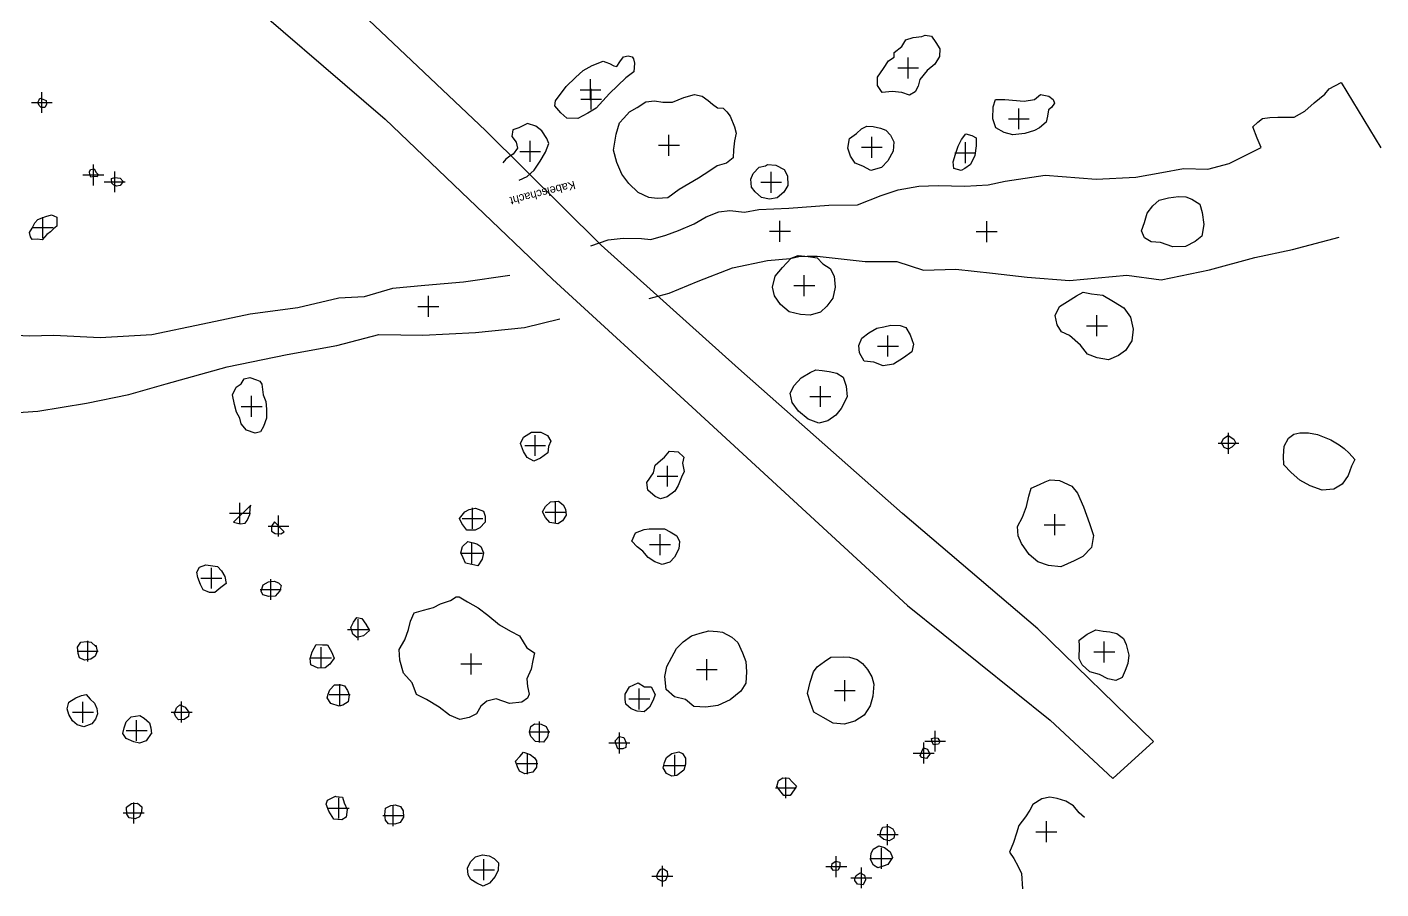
# Model space of a CAD drawing. Header units: metres. Extents: x 4462694 to 4462795, y 5794005 to 5794153.
# Drawn here: x 4462733.94 to 4462766.34, y 5794038.28 to 5794058.91 of the extents above; entities that cross this region are included whole.
import ezdxf

# ---------------------------------------------------------------- set-up
doc = ezdxf.new("R2010")
doc.units = ezdxf.units.M
doc.header["$PDMODE"] = 2
doc.header["$PDSIZE"] = 0.25
doc.layers.add('Befunde Pl.1', color=7, linetype='Continuous')
doc.layers.add('Kabelschacht', color=150, linetype='Continuous')

msp = doc.modelspace()

# ---------------------------------------------------------------- linework, layer by layer
at = {"layer": 'Befunde Pl.1'}
for points in [[(4462755.433342435, 5794058.710962177, 52.254), (4462755.581655587, 5794058.688733842, 52.28509999999999), (4462755.685771155, 5794058.538516039, 52.292), (4462755.780361391, 5794058.386398757, 52.2648), (4462755.772542198, 5794058.201195544, 52.29569999999999), (4462755.661903866, 5794058.018291171, 52.3118), (4462755.480842688, 5794057.868596481, 52.2902), (4462755.305085784, 5794057.648753628, 52.3045), (4462755.262112538, 5794057.495592928, 52.2999), (4462755.197147159, 5794057.355115921, 52.3044), (4462755.061894107, 5794057.279863931, 52.3165), (4462754.878115366, 5794057.340245667, 52.304), (4462754.642291785, 5794057.363393216, 52.3181), (4462754.407124013, 5794057.342862051, 52.3117), (4462754.294924031, 5794057.509909062, 52.3249), (4462754.29030515, 5794057.70836159, 52.3547), (4462754.438924069, 5794057.913173155, 52.3566), (4462754.557239107, 5794058.099571551, 52.3356), (4462754.687829415, 5794058.183854532, 52.3432), (4462754.694911581, 5794058.299544174, 52.3091), (4462754.877035175, 5794058.443421538, 52.2999), (4462754.969048213, 5794058.60416833, 52.2671), (4462755.144275663, 5794058.656440602, 52.2798), (4462755.352768751, 5794058.682897228, 52.27579999999999)], [(4462748.448119443, 5794058.150487016, 52.2871), (4462748.475158855, 5794058.043036793, 52.2792), (4462748.461811298, 5794057.835695668, 52.2785), (4462748.271513893, 5794057.69191216, 52.27409999999999), (4462747.874800536, 5794057.314528147, 52.28909999999999), (4462747.557256035, 5794056.964646539, 52.2916), (4462747.355391254, 5794056.842070479, 52.2911), (4462747.117302185, 5794056.716292717, 52.294), (4462746.858772162, 5794056.726461149, 52.28519999999999), (4462746.708862581, 5794056.855885479, 52.3017), (4462746.570582261, 5794057.017970036, 52.3062), (4462746.586460382, 5794057.143317893, 52.3022), (4462746.840711885, 5794057.483237256, 52.3121), (4462747.061585207, 5794057.701727682, 52.2876), (4462747.24453802, 5794057.865932427, 52.3043), (4462747.464855588, 5794057.989783055, 52.29919999999999), (4462747.723759013, 5794058.092468339, 52.2977), (4462747.792207259, 5794058.069487094, 52.3), (4462747.879313534, 5794058.037206493, 52.2934), (4462747.97826446, 5794057.98059065, 52.2969), (4462748.055452903, 5794057.962198412, 52.2987), (4462748.123354836, 5794058.073192768, 52.3018), (4462748.215066493, 5794058.193628902, 52.2968), (4462748.326193541, 5794058.216339233, 52.2941), (4462748.41899117, 5794058.193754945, 52.2947)], [(4462750.096421225, 5794057.254844293, 52.3271), (4462750.241193843, 5794057.145678827, 52.3484), (4462750.345492191, 5794057.063905576, 52.36), (4462750.46502444, 5794056.974131183, 52.35179999999999), (4462750.597931329, 5794056.967907131, 52.35269999999999), (4462750.684586914, 5794056.874748235, 52.3551), (4462750.761714707, 5794056.773189861, 52.3284), (4462750.870476619, 5794056.517581065, 52.3336), (4462750.908490296, 5794056.370512847, 52.3404), (4462750.867413312, 5794056.187089891, 52.3422), (4462750.842958631, 5794055.964965267, 52.3477), (4462750.835864667, 5794055.77324024, 52.33119999999999), (4462750.678994789, 5794055.649384106, 52.3366), (4462750.458166881, 5794055.583692136, 52.3366), (4462750.27918782, 5794055.464030508, 52.3383), (4462750.003882419, 5794055.290954494, 52.33489999999999), (4462749.54725575, 5794055.016811585, 52.35), (4462749.273722025, 5794054.821694901, 52.34169999999999), (4462749.021242836, 5794054.799456429, 52.3387), (4462748.814836465, 5794054.82335748, 52.3496), (4462748.559406084, 5794054.95068167, 52.3515), (4462748.340679859, 5794055.162313542, 52.3551), (4462748.17345345, 5794055.385662883, 52.3241), (4462748.052773148, 5794055.665897722, 52.3482), (4462747.970837067, 5794055.957297926, 52.35269999999999), (4462748.036066422, 5794056.344508698, 52.3456), (4462748.113209899, 5794056.614347267, 52.3388), (4462748.219886473, 5794056.727436208, 52.3338), (4462748.357428544, 5794056.879507338, 52.3237), (4462748.542363654, 5794056.980562101, 52.30389999999999), (4462748.744107686, 5794057.117447438, 52.28539999999999), (4462748.957494093, 5794057.138439139, 52.3035), (4462749.155363812, 5794057.107112081, 52.315), (4462749.384541757, 5794057.105697815, 52.31419999999999), (4462749.658501951, 5794057.224271256, 52.32569999999999), (4462749.91308583, 5794057.291507398, 52.3357)], [(4462758.495346967, 5794057.17071614, 52.2733), (4462758.525910655, 5794057.082729203, 52.2771), (4462758.458836865, 5794056.985149918, 52.2562), (4462758.388484872, 5794056.924910337, 52.25039999999999), (4462758.358514393, 5794056.770920109, 52.2676), (4462758.326227976, 5794056.627690756, 52.27759999999999), (4462758.173185165, 5794056.49809933, 52.2928), (4462758.04870374, 5794056.429189424, 52.3178), (4462757.816673921, 5794056.362513995, 52.3179), (4462757.529260984, 5794056.328322565, 52.3014), (4462757.320369846, 5794056.384399941, 52.3111), (4462757.128352447, 5794056.493140177, 52.322), (4462757.055630807, 5794056.712804587, 52.326), (4462757.063302336, 5794056.999897094, 52.2773), (4462757.119808471, 5794057.174955761, 52.3055), (4462757.336877855, 5794057.175319916, 52.3226), (4462757.799537338, 5794057.133142062, 52.28069999999999), (4462758.047206, 5794057.172317736, 52.2787), (4462758.195467945, 5794057.29553866, 52.2446), (4462758.39340234, 5794057.252157734, 52.27289999999999)], [(4462734.31524208, 5794057.182711909, 52.30389999999999), (4462734.396655305, 5794057.148471921, 52.3065), (4462734.40482485, 5794057.055631906, 52.33419999999999), (4462734.359566828, 5794056.983495151, 52.3328), (4462734.270008685, 5794056.980284367, 52.3429), (4462734.225058004, 5794057.033467505, 52.3316), (4462734.19243647, 5794057.098649063, 52.3391), (4462734.225051042, 5794057.1657229, 52.3122), (4462734.243590918, 5794057.206118977, 52.3108)], [(4462754.487585445, 5794056.442519282, 52.31049999999999), (4462754.600269611, 5794056.319130553, 52.3303), (4462754.681875058, 5794056.162482791, 52.3187), (4462754.664900763, 5794055.937303035, 52.3391), (4462754.538389194, 5794055.707147731, 52.3456), (4462754.385665764, 5794055.547410027, 52.33319999999999), (4462754.12968397, 5794055.477549798, 52.34449999999999), (4462753.943286195, 5794055.581215604, 52.354), (4462753.756103449, 5794055.651360165, 52.3481), (4462753.64535607, 5794055.819188168, 52.3378), (4462753.58204917, 5794056.008639787, 52.3378), (4462753.622433325, 5794056.239549164, 52.336), (4462753.790402958, 5794056.358688797, 52.3371), (4462753.911674075, 5794056.473621456, 52.35079999999999), (4462754.038904175, 5794056.532911859, 52.3387), (4462754.184903847, 5794056.527944398, 52.3336), (4462754.367195109, 5794056.484413995, 52.327)], [(4462756.403287101, 5794056.34880022, 52.3363), (4462756.548567242, 5794056.312494567, 52.3416), (4462756.65492482, 5794056.253114385, 52.3475), (4462756.654186147, 5794056.061143881, 52.3503), (4462756.623723352, 5794055.829758449, 52.3611), (4462756.518727386, 5794055.620533482, 52.3333), (4462756.380078483, 5794055.523684313, 52.3373), (4462756.293019246, 5794055.476849505, 52.3605), (4462756.121764757, 5794055.519980353, 52.3549), (4462756.106830043, 5794055.684661392, 52.3483), (4462756.157819018, 5794055.863169837, 52.3637), (4462756.220677058, 5794056.053456873, 52.3692), (4462756.299624347, 5794056.219350138, 52.3557)], [(4462751.655616466, 5794055.621056716, 52.3437), (4462751.860987764, 5794055.602051441, 52.3418), (4462752.058339208, 5794055.493838421, 52.3504), (4462752.140849609, 5794055.342165703, 52.3551), (4462752.146346268, 5794055.113398995, 52.3502), (4462752.048354607, 5794054.956294464, 52.3384), (4462751.892794629, 5794054.817914754, 52.3534), (4462751.704162236, 5794054.785146011, 52.345), (4462751.516577791, 5794054.830429182, 52.3493), (4462751.360524448, 5794054.962112758, 52.356), (4462751.27342859, 5794055.070841052, 52.3468), (4462751.262954292, 5794055.265126559, 52.3485), (4462751.316279489, 5794055.405127966, 52.3468), (4462751.458662959, 5794055.55275265, 52.3606), (4462751.612865002, 5794055.582568247, 52.3457)], [(4462735.539955806, 5794055.512392222, 52.3211), (4462735.589783384, 5794055.422481084, 52.33399999999999), (4462735.634474142, 5794055.38171497, 52.3315), (4462735.611071983, 5794055.323063804, 52.3327), (4462735.532057346, 5794055.329129037, 52.3291), (4462735.46279433, 5794055.313010586, 52.32759999999999), (4462735.438038144, 5794055.376059943, 52.34049999999999), (4462735.430750217, 5794055.444673469, 52.336), (4462735.451371446, 5794055.500865684, 52.3275)], [(4462736.168152511, 5794055.287702591, 52.3505), (4462736.23393798, 5794055.212566965, 52.3591), (4462736.160813213, 5794055.118508429, 52.34609999999999), (4462736.076431511, 5794055.097731073, 52.3552), (4462736.004183234, 5794055.132850675, 52.3672), (4462735.961279814, 5794055.168602269, 52.3633), (4462735.960533652, 5794055.282616405, 52.3578), (4462736.033139834, 5794055.307113594, 52.35479999999999)], [(4462761.812851738, 5794054.788025833, 52.38089999999999), (4462762.004154207, 5794054.668272018, 52.3673), (4462762.062118001, 5794054.466530109, 52.3652), (4462762.100604565, 5794054.178452474, 52.3751), (4462762.057419528, 5794053.900408766, 52.3708), (4462761.895181658, 5794053.77168389, 52.3833), (4462761.663616858, 5794053.653131356, 52.3709), (4462761.357882464, 5794053.643593003, 52.38269999999999), (4462761.064601303, 5794053.7464638, 52.399), (4462760.844117926, 5794053.766073244, 52.39799999999999), (4462760.685262008, 5794053.858359415, 52.4032), (4462760.61360741, 5794054.027434188, 52.4058), (4462760.680247959, 5794054.232504412, 52.38109999999999), (4462760.747616953, 5794054.451789747, 52.3807), (4462760.881746105, 5794054.630746784, 52.3801), (4462761.032798346, 5794054.760865117, 52.38279999999999), (4462761.253443761, 5794054.815884847, 52.3814), (4462761.495656867, 5794054.85460566, 52.3898), (4462761.673252963, 5794054.844238571, 52.37709999999999)], [(4462734.645268552, 5794054.353023961, 52.3875), (4462734.645261209, 5794054.268427033, 52.3843), (4462734.648652508, 5794054.139505743, 52.3869), (4462734.566927937, 5794054.07854892, 52.38199999999999), (4462734.493505912, 5794054.008039727, 52.3938), (4462734.408504998, 5794053.940474908, 52.39329999999999), (4462734.294130215, 5794053.815839644, 52.4033), (4462734.17727846, 5794053.829539173, 52.4145), (4462734.054500931, 5794053.823888628, 52.4032), (4462734.021258326, 5794053.886230421, 52.4054), (4462733.996863432, 5794053.99342272, 52.4013), (4462734.056106129, 5794054.090151117, 52.3924), (4462734.124145238, 5794054.218099271, 52.3924), (4462734.196157667, 5794054.303932074, 52.3911), (4462734.297791636, 5794054.336821376, 52.38949999999999), (4462734.383883242, 5794054.375673472, 52.3635), (4462734.520788461, 5794054.413895604, 52.3769), (4462734.579787875, 5794054.387899469, 52.3877)], [(4462752.224260125, 5794053.374403283, 52.36299999999999), (4462752.394356454, 5794053.437960571, 52.3506), (4462752.631086682, 5794053.412051144, 52.3729), (4462752.845183895, 5794053.380196419, 52.37339999999999), (4462752.980906021, 5794053.243254369, 52.3932), (4462753.159302656, 5794053.124354662, 52.3976), (4462753.257223779, 5794052.94811612, 52.3822), (4462753.277969406, 5794052.677926725, 52.4028), (4462753.221020427, 5794052.417954373, 52.403), (4462753.077915283, 5794052.225166881, 52.4173), (4462752.924477065, 5794052.083301757, 52.42499999999999), (4462752.684277893, 5794052.008158642, 52.39419999999999), (4462752.452666341, 5794052.026493829, 52.4144), (4462752.177674383, 5794052.092633099, 52.40529999999999), (4462751.970621382, 5794052.265959019, 52.4058), (4462751.824194119, 5794052.470751271, 52.4119), (4462751.782391759, 5794052.684431692, 52.3966), (4462751.845420133, 5794052.946874057, 52.3999), (4462752.014758308, 5794053.149717795, 52.3835)], [(4462758.651404889, 5794052.221035295, 52.403), (4462758.836497603, 5794052.340183846, 52.4239), (4462759.0571711, 5794052.473615879, 52.4357), (4462759.211154986, 5794052.561251562, 52.42799999999999), (4462759.418136656, 5794052.524910295, 52.4131), (4462759.685584315, 5794052.488116953, 52.45129999999999), (4462759.937927309, 5794052.341233926, 52.4326), (4462760.191853023, 5794052.18526107, 52.4079), (4462760.345822893, 5794051.958859812, 52.3943), (4462760.40911754, 5794051.671811266, 52.3847), (4462760.377033334, 5794051.395963367, 52.3482), (4462760.226778557, 5794051.165461649, 52.3791), (4462760.059166543, 5794051.048166497, 52.3925), (4462759.82064104, 5794050.944045825, 52.391), (4462759.552180121, 5794050.986462625, 52.3953), (4462759.321035232, 5794051.075377641, 52.3617), (4462759.151871869, 5794051.290498482, 52.3929), (4462758.886796906, 5794051.523803248, 52.3842), (4462758.69610738, 5794051.612659905, 52.3725), (4462758.593337182, 5794051.781169509, 52.3718), (4462758.546900806, 5794052.002547065, 52.4197)], [(4462754.971924213, 5794051.714939059, 52.451), (4462755.073370233, 5794051.543514572, 52.4669), (4462755.154844823, 5794051.317403779, 52.451), (4462755.110876151, 5794051.135620374, 52.4444), (4462754.917283043, 5794050.991001188, 52.4445), (4462754.67787764, 5794050.838273152, 52.448), (4462754.427238332, 5794050.795352445, 52.461), (4462754.203411144, 5794050.886329313, 52.45619999999999), (4462753.970196443, 5794050.912614336, 52.47589999999999), (4462753.85877621, 5794051.107507209, 52.4429), (4462753.8414148, 5794051.287047627, 52.4572), (4462753.917280374, 5794051.460618979, 52.444), (4462754.082466002, 5794051.585448896, 52.4159), (4462754.274353662, 5794051.703431802, 52.4119), (4462754.445142202, 5794051.734151902, 52.44659999999999), (4462754.614746813, 5794051.770761683, 52.44019999999999), (4462754.831843851, 5794051.762879672, 52.4526)], [(4462739.554504346, 5794050.362024556, 52.4229), (4462739.586915496, 5794050.106450757, 52.4249), (4462739.653317769, 5794049.941408736, 52.44469999999999), (4462739.664651707, 5794049.758379828, 52.4268), (4462739.665900387, 5794049.545145496, 52.41109999999999), (4462739.597520277, 5794049.345308234, 52.4302), (4462739.527001788, 5794049.219001017, 52.4499), (4462739.394443318, 5794049.186420322, 52.4542), (4462739.190824313, 5794049.254254169, 52.4715), (4462739.057586169, 5794049.409879896, 52.4637), (4462739.027626795, 5794049.541865068, 52.45899999999999), (4462738.948790452, 5794049.690033322, 52.4605), (4462738.899629386, 5794049.870485753, 52.4341), (4462738.855753802, 5794050.102106958, 52.44469999999999), (4462738.944700787, 5794050.287557986, 52.4293), (4462739.061280913, 5794050.369320108, 52.4398), (4462739.1305548, 5794050.483447793, 52.4369), (4462739.269963977, 5794050.519932055, 52.4283), (4462739.430945637, 5794050.459134316, 52.4264), (4462739.508875899, 5794050.429272568, 52.4248)], [(4462752.97080205, 5794050.687365696, 52.4286), (4462753.135303217, 5794050.661917399, 52.41299999999999), (4462753.315726804, 5794050.618429239, 52.45429999999999), (4462753.473404633, 5794050.523058898, 52.4628), (4462753.542505208, 5794050.312792779, 52.4536), (4462753.567044405, 5794050.054088109, 52.4641), (4462753.420406713, 5794049.77921425, 52.4637), (4462753.298020658, 5794049.620669703, 52.407), (4462753.101453832, 5794049.480454716, 52.4279), (4462752.887547289, 5794049.426524748, 52.4866), (4462752.633316977, 5794049.521450022, 52.4701), (4462752.401595832, 5794049.709876033, 52.4583), (4462752.246033419, 5794049.919367121, 52.448), (4462752.203756839, 5794050.144275415, 52.4457), (4462752.298410698, 5794050.327562748, 52.4411), (4462752.462144012, 5794050.509383987, 52.426), (4462752.67681185, 5794050.64005521, 52.4463), (4462752.819108709, 5794050.705023001, 52.4295)], [(4462746.236299837, 5794049.212566526, 52.4572), (4462746.396541226, 5794049.126615219, 52.453), (4462746.469678369, 5794048.992786042, 52.4899), (4462746.416922009, 5794048.8639675, 52.4854), (4462746.402213537, 5794048.715291507, 52.46), (4462746.223570593, 5794048.589422059, 52.4898), (4462746.063570748, 5794048.516560957, 52.48319999999999), (4462745.905489216, 5794048.602131448, 52.4969), (4462745.815946687, 5794048.746140669, 52.4953), (4462745.742815362, 5794048.936092925, 52.4872), (4462745.822148233, 5794049.088259888, 52.47569999999999), (4462746.007414073, 5794049.213642221, 52.4713)], [(4462762.571719816, 5794049.054667986, 52.3515), (4462762.68672199, 5794049.12963378, 52.3479), (4462762.823531396, 5794049.044549784, 52.356), (4462762.868687483, 5794048.944581949, 52.36959999999999), (4462762.774571707, 5794048.853969804, 52.3719), (4462762.686834254, 5794048.799638328, 52.3693), (4462762.592869742, 5794048.844726135, 52.3716), (4462762.525310597, 5794048.956963973, 52.35929999999999)], [(4462765.342317597, 5794048.909802898, 52.3598), (4462765.463660069, 5794048.822653976, 52.3578), (4462765.580183125, 5794048.704468413, 52.3622), (4462765.719093576, 5794048.556986697, 52.36769999999999), (4462765.637273648, 5794048.394285286, 52.3472), (4462765.55522009, 5794048.171070112, 52.3478), (4462765.413901208, 5794047.966355789, 52.3399), (4462765.215018136, 5794047.844226296, 52.34329999999999), (4462764.937579243, 5794047.822777253, 52.36769999999999), (4462764.647373957, 5794047.926943809, 52.3697), (4462764.404371348, 5794048.058554076, 52.3675), (4462764.191432198, 5794048.244108376, 52.3517), (4462764.018661762, 5794048.428293655, 52.3585), (4462764.009378759, 5794048.636189483, 52.3394), (4462764.027481675, 5794048.871971892, 52.3493), (4462764.130035904, 5794049.064380858, 52.3672), (4462764.260321279, 5794049.160037802, 52.3681), (4462764.401336063, 5794049.195072229, 52.3628), (4462764.608428326, 5794049.190843227, 52.3711), (4462764.825925395, 5794049.150462602, 52.35479999999999), (4462765.143840751, 5794049.028150192, 52.3534)], [(4462749.524432151, 5794048.73953822, 52.447), (4462749.658243734, 5794048.61541997, 52.46629999999999), (4462749.622331342, 5794048.46858891, 52.463), (4462749.667355048, 5794048.270684196, 52.4786), (4462749.599431158, 5794048.130075999, 52.47099999999999), (4462749.516899994, 5794047.933562547, 52.4748), (4462749.440904445, 5794047.798748168, 52.4806), (4462749.256514383, 5794047.658113197, 52.50569999999999), (4462749.100002865, 5794047.615435395, 52.50029999999999), (4462748.969973361, 5794047.667678363, 52.4952), (4462748.794427385, 5794047.818869304, 52.4726), (4462748.773980113, 5794048.007324735, 52.4915), (4462748.928013868, 5794048.239197333, 52.4825), (4462748.968993921, 5794048.422595712, 52.4649), (4462749.094496116, 5794048.534268309, 52.4469), (4462749.196293363, 5794048.612488323, 52.4331), (4462749.314013767, 5794048.752002323, 52.4596), (4462749.423657959, 5794048.746791673, 52.45519999999999)], [(4462758.426734557, 5794048.072244486, 52.3971), (4462758.650681538, 5794048.054029118, 52.42799999999999), (4462758.941023402, 5794047.91636866, 52.4213), (4462759.080912093, 5794047.75200965, 52.4242), (4462759.225922133, 5794047.420171771, 52.4182), (4462759.364975697, 5794047.020282291, 52.3866), (4462759.458928316, 5794046.740079087, 52.39609999999999), (4462759.410602337, 5794046.4473204, 52.4), (4462759.207346127, 5794046.233400242, 52.393), (4462758.995444461, 5794046.131284897, 52.3804), (4462758.68134797, 5794045.989948156, 52.4162), (4462758.385466561, 5794046.014786083, 52.4012), (4462758.132349208, 5794046.103287861, 52.43079999999999), (4462757.921941669, 5794046.278858125, 52.4234), (4462757.739714844, 5794046.541836211, 52.4464), (4462757.657587856, 5794046.731054943, 52.4239), (4462757.645481058, 5794046.949273377, 52.4321), (4462757.762938438, 5794047.174450561, 52.4225), (4462757.860877984, 5794047.433881274, 52.4112), (4462757.916260384, 5794047.676434217, 52.41299999999999), (4462757.967064554, 5794047.866656578, 52.4022), (4462758.166578235, 5794047.959853525, 52.4013), (4462758.305483845, 5794048.023548747, 52.4058)], [(4462746.655979558, 5794047.558270948, 52.5197), (4462746.765217619, 5794047.471663522, 52.52369999999999), (4462746.82468744, 5794047.363254896, 52.5118), (4462746.836490662, 5794047.221095041, 52.51219999999999), (4462746.755428669, 5794047.085511807, 52.5054), (4462746.641145884, 5794047.01299805, 52.5107), (4462746.448184075, 5794047.048974023, 52.51409999999999), (4462746.348543845, 5794047.166488593, 52.5211), (4462746.272013759, 5794047.30678213, 52.5131), (4462746.345873267, 5794047.427643468, 52.50479999999999), (4462746.466192727, 5794047.544294947, 52.5154)], [(4462739.289084002, 5794047.465533845, 52.4298), (4462738.88079607, 5794047.053646511, 52.4237), (4462739.037760019, 5794047.01927183, 52.4274), (4462739.156157615, 5794047.029176335, 52.4204), (4462739.20647548, 5794047.096818871, 52.42409999999999), (4462739.264835629, 5794047.239747604, 52.4239), (4462739.279188938, 5794047.393079117, 52.4322)], [(4462744.667584706, 5794047.393080529, 52.4966), (4462744.864100614, 5794047.317049366, 52.5084), (4462744.898361417, 5794047.196987183, 52.5157), (4462744.897803688, 5794047.052312, 52.5173), (4462744.772841774, 5794046.91694535, 52.50589999999999), (4462744.662612935, 5794046.865060831, 52.5046), (4462744.460823535, 5794046.864650905, 52.5045), (4462744.342162269, 5794047.020155741, 52.5028), (4462744.283770219, 5794047.147097809, 52.48789999999999), (4462744.411673432, 5794047.302192581, 52.5017), (4462744.515874488, 5794047.357913221, 52.5051)], [(4462740.0901116, 5794046.821665051, 52.4587), (4462739.855384454, 5794047.067513738, 52.4629), (4462739.786196438, 5794046.956709098, 52.451), (4462739.785547451, 5794046.839246257, 52.4617), (4462739.873125799, 5794046.781913171, 52.4492), (4462740.008346621, 5794046.779989781, 52.4492)], [(4462748.980038029, 5794046.894019122, 52.4964), (4462749.193148085, 5794046.896164771, 52.49909999999999), (4462749.327992263, 5794046.825747674, 52.4998), (4462749.486434801, 5794046.726547815, 52.4938), (4462749.551070313, 5794046.596546467, 52.5262), (4462749.53941192, 5794046.413464703, 52.5257), (4462749.429747679, 5794046.214919961, 52.5219), (4462749.320843044, 5794046.1008534, 52.509), (4462749.1359199, 5794046.039623253, 52.5079), (4462748.960062269, 5794046.102941996, 52.519), (4462748.801836482, 5794046.209831005, 52.5203), (4462748.674639636, 5794046.364822142, 52.49859999999999), (4462748.537968787, 5794046.466447626, 52.5166), (4462748.41159887, 5794046.599055373, 52.5332), (4462748.499127963, 5794046.80230386, 52.5326), (4462748.707404585, 5794046.87884365, 52.52839999999999), (4462748.822900813, 5794046.893273867, 52.5175)], [(4462744.798767586, 5794046.476197063, 52.4854), (4462744.857276857, 5794046.321533411, 52.4969), (4462744.830065493, 5794046.169274448, 52.5096), (4462744.723943647, 5794046.013719142, 52.5139), (4462744.584736605, 5794046.039907114, 52.52559999999999), (4462744.427664662, 5794046.077555682, 52.50869999999999), (4462744.377323529, 5794046.204888555, 52.51549999999999), (4462744.321057697, 5794046.319783664, 52.5196), (4462744.356654404, 5794046.473962536, 52.5131), (4462744.489117753, 5794046.592764813, 52.5024), (4462744.610650537, 5794046.557349671, 52.5147), (4462744.699314022, 5794046.538050022, 52.5214)], [(4462738.495880147, 5794045.993414917, 52.3953), (4462738.586812127, 5794045.890714406, 52.41859999999999), (4462738.671483148, 5794045.752897797, 52.3951), (4462738.702200174, 5794045.590258489, 52.41319999999999), (4462738.571052086, 5794045.491494179, 52.4051), (4462738.4332083, 5794045.371533932, 52.4078), (4462738.300596665, 5794045.369270182, 52.4151), (4462738.153709675, 5794045.436324136, 52.4373), (4462738.085336048, 5794045.567234588, 52.4272), (4462738.020088976, 5794045.727720787, 52.4229), (4462737.997033612, 5794045.862178737, 52.4135), (4462738.065851564, 5794045.97484967, 52.3956), (4462738.211301111, 5794046.032673191, 52.38879999999999)], [(4462740.015591363, 5794045.538176186, 52.3984), (4462739.989946267, 5794045.41066125, 52.4213), (4462739.876486121, 5794045.288114872, 52.4451), (4462739.724982355, 5794045.278172102, 52.45129999999999), (4462739.576632941, 5794045.318445069, 52.4414), (4462739.537435358, 5794045.406306034, 52.4454), (4462739.58570179, 5794045.557713968, 52.4368), (4462739.716882609, 5794045.62502134, 52.4385), (4462739.853231741, 5794045.641025219, 52.45429999999999), (4462739.950744346, 5794045.601066841, 52.4286)], [(4462744.280949903, 5794045.268784893, 52.4694), (4462744.47835911, 5794045.150579544, 52.46909999999999), (4462744.73065571, 5794045.003065764, 52.4657), (4462744.96277641, 5794044.825676527, 52.4783), (4462745.244854016, 5794044.599365338, 52.4898), (4462745.510496411, 5794044.442752672, 52.4892), (4462745.720626643, 5794044.335407132, 52.4931), (4462745.894945424, 5794044.051132031, 52.5079), (4462746.079917177, 5794043.931526763, 52.49629999999999), (4462746.043700638, 5794043.745209661, 52.48689999999999), (4462746.001749738, 5794043.533091647, 52.47889999999999), (4462745.90112326, 5794043.308261952, 52.5024), (4462745.917708137, 5794043.121612596, 52.49159999999999), (4462745.95443037, 5794042.940172556, 52.4818), (4462745.912596019, 5794042.845176046, 52.4878), (4462745.782347667, 5794042.745711394, 52.487), (4462745.485378976, 5794042.718691267, 52.48619999999999), (4462745.167875166, 5794042.826768137, 52.47119999999999), (4462744.937339883, 5794042.77006599, 52.4553), (4462744.793362012, 5794042.649478831, 52.4946), (4462744.69101762, 5794042.466820557, 52.5118), (4462744.518732564, 5794042.376091787, 52.483), (4462744.297331812, 5794042.329340035, 52.5064), (4462744.049769091, 5794042.432145869, 52.492), (4462743.798453471, 5794042.627054665, 52.50009999999999), (4462743.495163054, 5794042.80723694, 52.4718), (4462743.261055336, 5794042.93346846, 52.4851), (4462743.155264834, 5794043.207059214, 52.4981), (4462742.94893289, 5794043.440197174, 52.48429999999999), (4462742.860525988, 5794043.751827516, 52.4793), (4462742.84304135, 5794044.004274139, 52.4808), (4462742.975028906, 5794044.236024297, 52.4919), (4462743.062674883, 5794044.483972744, 52.477), (4462743.116640488, 5794044.686138525, 52.4853), (4462743.201824157, 5794044.887244822, 52.4385), (4462743.427461971, 5794044.950648822, 52.4406), (4462743.660562503, 5794045.009033078, 52.4608), (4462743.835352902, 5794045.097611671, 52.4551), (4462744.072711997, 5794045.180700475, 52.4819), (4462744.21049988, 5794045.266705353, 52.4795)], [(4462741.946994328, 5794044.74743422, 52.45149999999999), (4462742.043881595, 5794044.611889918, 52.4579), (4462742.128546323, 5794044.461485618, 52.4774), (4462741.991375842, 5794044.336022039, 52.4502), (4462741.826973014, 5794044.29598568, 52.4567), (4462741.733781337, 5794044.37098089, 52.45149999999999), (4462741.687997239, 5794044.535267428, 52.4517), (4462741.750055268, 5794044.660357839, 52.446), (4462741.829538545, 5794044.774907822, 52.4426)], [(4462750.581205304, 5794044.424614092, 52.4997), (4462750.80461482, 5794044.299074303, 52.5204), (4462750.946488384, 5794044.172048394, 52.5205), (4462751.063064484, 5794043.9295628, 52.5005), (4462751.139615336, 5794043.717987714, 52.507), (4462751.154741792, 5794043.47443429, 52.5252), (4462751.143618174, 5794043.204210778, 52.4928), (4462751.022600403, 5794043.006501097, 52.52169999999999), (4462750.767218227, 5794042.801234478, 52.4969), (4462750.466776758, 5794042.667074116, 52.5083), (4462750.186371987, 5794042.625993884, 52.50009999999999), (4462749.892212476, 5794042.643634237, 52.4692), (4462749.696222519, 5794042.808726747, 52.5006), (4462749.433977859, 5794042.877891971, 52.4948), (4462749.231150406, 5794043.049607064, 52.50399999999999), (4462749.199939752, 5794043.359440417, 52.4783), (4462749.25029273, 5794043.597416796, 52.4807), (4462749.36964098, 5794043.822867112, 52.481), (4462749.477513737, 5794044.0276633, 52.4887), (4462749.642292111, 5794044.194377988, 52.50469999999999), (4462749.842363403, 5794044.338267035, 52.51), (4462750.044193951, 5794044.398729258, 52.4858), (4462750.252273488, 5794044.454482966, 52.499), (4462750.461976632, 5794044.438329901, 52.5054)], [(4462759.515999142, 5794044.475848136, 52.3667), (4462759.691043053, 5794044.445438933, 52.3679), (4462759.849825972, 5794044.432777412, 52.36629999999999), (4462760.020501632, 5794044.388674473, 52.35289999999999), (4462760.177821391, 5794044.269898113, 52.36489999999999), (4462760.246605183, 5794044.125164426, 52.3741), (4462760.307174804, 5794043.869612298, 52.3679), (4462760.284001127, 5794043.670508728, 52.3784), (4462760.220066222, 5794043.50481133, 52.3796), (4462760.148525582, 5794043.336153729, 52.3862), (4462759.995431134, 5794043.265353094, 52.39489999999999), (4462759.807635158, 5794043.308622502, 52.38559999999999), (4462759.60452277, 5794043.406193081, 52.37), (4462759.371664138, 5794043.470945664, 52.373), (4462759.190126783, 5794043.636814254, 52.4129), (4462759.116351355, 5794043.787400596, 52.3967), (4462759.124035781, 5794044.092343868, 52.4077), (4462759.12130334, 5794044.23453414, 52.3848), (4462759.308167254, 5794044.375177407, 52.3932)], [(4462735.358344426, 5794044.201167712, 52.4587), (4462735.468076492, 5794044.184218567, 52.4208), (4462735.580829627, 5794044.076425195, 52.4255), (4462735.578484035, 5794044.110493778, 52.4199), (4462735.610314161, 5794043.970317127, 52.4335), (4462735.563604323, 5794043.846539379, 52.4363), (4462735.461218257, 5794043.777558051, 52.4248), (4462735.313124336, 5794043.748878607, 52.4418), (4462735.190664925, 5794043.80747718, 52.46059999999999), (4462735.155371362, 5794043.910048981, 52.46819999999999), (4462735.144243591, 5794044.060530119, 52.4561), (4462735.224377742, 5794044.183498319, 52.4748)], [(4462741.129589629, 5794044.120184493, 52.4556), (4462741.220637614, 5794043.953963934, 52.4584), (4462741.285136262, 5794043.799684175, 52.441), (4462741.185847145, 5794043.653392441, 52.4497), (4462741.067833776, 5794043.565077014, 52.45619999999999), (4462740.900005271, 5794043.562961952, 52.451), (4462740.728270102, 5794043.640943755, 52.477), (4462740.71350806, 5794043.790297035, 52.4589), (4462740.759533674, 5794043.951762735, 52.4521), (4462740.857088901, 5794044.130524357, 52.46269999999999), (4462741.008159477, 5794044.117764212, 52.45969999999999)], [(4462753.80463064, 5794043.770217909, 52.4631), (4462753.931210534, 5794043.676247009, 52.4658), (4462754.053976906, 5794043.526116007, 52.4523), (4462754.159371193, 5794043.356208488, 52.4902), (4462754.202198779, 5794043.176729221, 52.4754), (4462754.180594641, 5794042.892912746, 52.4866), (4462754.117797297, 5794042.65559799, 52.4906), (4462753.972900836, 5794042.432851171, 52.4811), (4462753.748899072, 5794042.293829626, 52.47099999999999), (4462753.490888612, 5794042.2213917, 52.4736), (4462753.234539638, 5794042.246556235, 52.4845), (4462752.989265033, 5794042.383058129, 52.475), (4462752.771683903, 5794042.50636187, 52.4932), (4462752.685302785, 5794042.727411439, 52.4969), (4462752.614793997, 5794042.95258886, 52.49559999999999), (4462752.680137377, 5794043.226244195, 52.4959), (4462752.758845147, 5794043.470791402, 52.4927), (4462752.848977157, 5794043.592168133, 52.4769), (4462753.019603133, 5794043.721988303, 52.4858), (4462753.173377634, 5794043.821434835, 52.4818), (4462753.470924389, 5794043.835190128, 52.4702), (4462753.625641372, 5794043.827171681, 52.47749999999999)], [(4462741.534309101, 5794043.137205385, 52.4446), (4462741.602306514, 5794043.02445969, 52.46439999999999), (4462741.641829771, 5794042.919040136, 52.4649), (4462741.620645114, 5794042.756032743, 52.4537), (4462741.492953099, 5794042.675373282, 52.4444), (4462741.405708435, 5794042.654901621, 52.4488), (4462741.210712573, 5794042.718835288, 52.4557), (4462741.121846424, 5794042.849191945, 52.4463), (4462741.145957362, 5794042.93515515, 52.4634), (4462741.179977665, 5794043.045914613, 52.452), (4462741.294636952, 5794043.158035925, 52.4504), (4462741.449303083, 5794043.157948267, 52.4492)], [(4462748.565140111, 5794043.20982482, 52.51219999999999), (4462748.714726163, 5794043.111783692, 52.5064), (4462748.871628652, 5794043.110199806, 52.5156), (4462748.969025636, 5794042.931146076, 52.5332), (4462748.918682144, 5794042.791591238, 52.51249999999999), (4462748.832699654, 5794042.626183705, 52.5071), (4462748.710138306, 5794042.51267769, 52.5136), (4462748.537327227, 5794042.528178356, 52.5103), (4462748.391863042, 5794042.590434848, 52.5086), (4462748.269123109, 5794042.696521223, 52.4945), (4462748.250867519, 5794042.810015819, 52.49559999999999), (4462748.251769971, 5794042.938684718, 52.492), (4462748.352586951, 5794043.113940493, 52.49839999999999)], [(4462735.350878189, 5794042.934371979, 52.4031), (4462735.444690034, 5794042.819093456, 52.4167), (4462735.552210966, 5794042.723797449, 52.42239999999999), (4462735.603122943, 5794042.592585899, 52.432), (4462735.623383239, 5794042.467116699, 52.4124), (4462735.571018759, 5794042.337159547, 52.422), (4462735.486901465, 5794042.2303067, 52.4227), (4462735.29436875, 5794042.160028657, 52.40899999999999), (4462735.132273677, 5794042.205688355, 52.4338), (4462735.025492874, 5794042.297251775, 52.4263), (4462734.933741022, 5794042.449160291, 52.4085), (4462734.894116827, 5794042.584678347, 52.4196), (4462734.939484345, 5794042.74711199, 52.4149), (4462735.106143936, 5794042.85188904, 52.3982), (4462735.236563435, 5794042.907552085, 52.4219)], [(4462737.592185904, 5794042.681500674, 52.3945), (4462737.722055801, 5794042.626225457, 52.40719999999999), (4462737.807536991, 5794042.507183927, 52.4141), (4462737.80346879, 5794042.404019303, 52.3971), (4462737.694040918, 5794042.330260634, 52.41389999999999), (4462737.560777031, 5794042.319990976, 52.416), (4462737.496496088, 5794042.39488911, 52.42119999999999), (4462737.465281528, 5794042.474457831, 52.4167), (4462737.513963651, 5794042.610393296, 52.3924)], [(4462736.63549246, 5794042.430249747, 52.4263), (4462736.741003917, 5794042.362814501, 52.4298), (4462736.863144591, 5794042.254616045, 52.4275), (4462736.900989437, 5794042.128963278, 52.43739999999999), (4462736.917356466, 5794041.992809394, 52.421), (4462736.908238983, 5794041.99947284, 52.41389999999999), (4462736.786648364, 5794041.820703373, 52.4149), (4462736.628430779, 5794041.766038522, 52.4305), (4462736.492657234, 5794041.795366736, 52.4341), (4462736.310606062, 5794041.875787821, 52.43059999999999), (4462736.230248459, 5794042.00025511, 52.4407), (4462736.258380922, 5794042.130979875, 52.43719999999999), (4462736.311587064, 5794042.277553633, 52.43179999999999), (4462736.427750565, 5794042.396762067, 52.4255)], [(4462746.243223991, 5794042.222746488, 52.4634), (4462746.35849105, 5794042.168101404, 52.48429999999999), (4462746.418392847, 5794042.046597228, 52.4886), (4462746.390814635, 5794041.916941482, 52.4802), (4462746.295198651, 5794041.789119131, 52.4939), (4462746.108629779, 5794041.806392688, 52.4808), (4462745.992883565, 5794041.924362574, 52.4952), (4462745.958497723, 5794042.031084804, 52.4819), (4462745.994417649, 5794042.161205088, 52.4872), (4462746.084171014, 5794042.229149651, 52.4849)], [(4462748.108519196, 5794041.928692608, 52.4568), (4462748.219551484, 5794041.900106045, 52.4544), (4462748.275061525, 5794041.771917375, 52.4345), (4462748.268997532, 5794041.663604273, 52.4414), (4462748.196178746, 5794041.63018101, 52.4472), (4462748.077907882, 5794041.625879533, 52.46), (4462748.033046432, 5794041.732008795, 52.4548), (4462748.011349981, 5794041.822863151, 52.4564)], [(4462755.651029389, 5794041.893158745, 52.4476), (4462755.732861979, 5794041.885744754, 52.466), (4462755.787642166, 5794041.808850209, 52.4696), (4462755.748541423, 5794041.737655744, 52.4678), (4462755.63166218, 5794041.723390664, 52.45779999999999), (4462755.603295682, 5794041.799864461, 52.4591), (4462755.587332688, 5794041.873396651, 52.4507)], [(4462745.822179181, 5794041.550331647, 52.4392), (4462745.978723457, 5794041.496455585, 52.4451), (4462746.083031483, 5794041.411796175, 52.4418), (4462746.130361085, 5794041.343535215, 52.447), (4462746.130812777, 5794041.187148878, 52.4638), (4462746.040471692, 5794041.070258382, 52.4684), (4462745.852870225, 5794041.033830787, 52.4493), (4462745.724646485, 5794041.097260767, 52.45449999999999), (4462745.676137246, 5794041.199060638, 52.4542), (4462745.629098416, 5794041.332492262, 52.4548), (4462745.728201822, 5794041.447374834, 52.4568)], [(4462749.535677165, 5794041.560578075, 52.4969), (4462749.624042796, 5794041.514380076, 52.4936), (4462749.697591316, 5794041.40252613, 52.503), (4462749.698544716, 5794041.262876531, 52.4774), (4462749.657984791, 5794041.120541071, 52.4816), (4462749.491156843, 5794040.993644083, 52.4601), (4462749.367228881, 5794040.976663204, 52.45319999999999), (4462749.237781733, 5794041.043290572, 52.4615), (4462749.157961788, 5794041.173774578, 52.4698), (4462749.197401389, 5794041.303033536, 52.4695), (4462749.244994679, 5794041.423734027, 52.47589999999999), (4462749.369267484, 5794041.518691705, 52.49909999999999)], [(4462755.395235072, 5794041.65167997, 52.4722), (4462755.486204814, 5794041.624505604, 52.4697), (4462755.544581655, 5794041.502098927, 52.4649), (4462755.464652884, 5794041.397442961, 52.4634), (4462755.351334009, 5794041.420807308, 52.4656), (4462755.316525897, 5794041.472641999, 52.4626), (4462755.350276454, 5794041.569818488, 52.4773)], [(4462752.167290383, 5794040.927165455, 52.48899999999999), (4462752.260328604, 5794040.832839534, 52.4799), (4462752.354990095, 5794040.739028384, 52.4904), (4462752.301223074, 5794040.651219456, 52.4892), (4462752.199761347, 5794040.51634393, 52.494), (4462752.047707168, 5794040.511419831, 52.46819999999999), (4462751.987813835, 5794040.594239383, 52.50479999999999), (4462751.88266274, 5794040.727791424, 52.4947), (4462751.921922755, 5794040.87443968, 52.48499999999999), (4462752.029028707, 5794040.939046915, 52.4943)], [(4462741.489444698, 5794040.474289835, 52.43459999999999), (4462741.525466111, 5794040.335485448, 52.44659999999999), (4462741.59696463, 5794040.176790736, 52.45309999999999), (4462741.573151285, 5794039.994856643, 52.4478), (4462741.472088015, 5794039.929202506, 52.436), (4462741.276848536, 5794039.942833184, 52.43269999999999), (4462741.161701247, 5794040.135336695, 52.419), (4462741.091686203, 5794040.307303156, 52.4189), (4462741.125999308, 5794040.403074817, 52.4304), (4462741.318368411, 5794040.500443693, 52.44279999999999), (4462741.323562207, 5794040.492166345, 52.43809999999999)], [(4462736.579970354, 5794040.32729211, 52.3986), (4462736.679007321, 5794040.237788538, 52.405), (4462736.676397873, 5794040.119106439, 52.4284), (4462736.62822406, 5794040.005170781, 52.4289), (4462736.525700654, 5794039.955446431, 52.4338), (4462736.377044781, 5794039.978619511, 52.4331), (4462736.32614711, 5794040.06217259, 52.4143), (4462736.312656701, 5794040.230108468, 52.4161), (4462736.433521973, 5794040.321416663, 52.4106)], [(4462742.877716905, 5794040.245697695, 52.4451), (4462742.937314842, 5794040.14247979, 52.4582), (4462742.949892449, 5794039.993604259, 52.4583), (4462742.870042494, 5794039.865446722, 52.45409999999999), (4462742.73841556, 5794039.822682596, 52.4401), (4462742.590392132, 5794039.838072359, 52.4467), (4462742.513008418, 5794039.921924674, 52.4519), (4462742.501457134, 5794040.046816738, 52.4622), (4462742.516876388, 5794040.207743234, 52.4568), (4462742.644940473, 5794040.271474861, 52.4648), (4462742.750460654, 5794040.288224231, 52.4459)], [(4462754.551368613, 5794039.773553999, 52.46459999999999), (4462754.662257431, 5794039.715425951, 52.4709), (4462754.703740839, 5794039.618550274, 52.4567), (4462754.681193431, 5794039.493058782, 52.4639), (4462754.569501549, 5794039.42904251, 52.4736), (4462754.443101715, 5794039.46208872, 52.4835), (4462754.353118486, 5794039.535008872, 52.4823), (4462754.370709588, 5794039.670282237, 52.4642), (4462754.422583282, 5794039.751318032, 52.4662)], [(4462744.833267693, 5794039.088757349, 52.4499), (4462745.000242401, 5794039.070641963, 52.4406), (4462745.116181691, 5794039.003581239, 52.4689), (4462745.216340222, 5794038.897855704, 52.4837), (4462745.21053141, 5794038.727914808, 52.4795), (4462745.144086703, 5794038.572929129, 52.4808), (4462745.005548275, 5794038.414209144, 52.4806), (4462744.855920195, 5794038.343977969, 52.4546), (4462744.700546785, 5794038.41032436, 52.447), (4462744.558731915, 5794038.505384093, 52.4529), (4462744.490830361, 5794038.611242058, 52.4557), (4462744.474427833, 5794038.779677497, 52.46249999999999), (4462744.555579225, 5794038.931996083, 52.4482), (4462744.66760751, 5794039.047576847, 52.4396)], [(4462754.321654877, 5794039.305536125, 52.4669), (4462754.455898245, 5794039.269630028, 52.4716), (4462754.598226814, 5794039.166034718, 52.47659999999999), (4462754.648707742, 5794039.025944868, 52.4639), (4462754.541677101, 5794038.859326827, 52.4741), (4462754.428092033, 5794038.817423577, 52.4705), (4462754.302155074, 5794038.784768071, 52.4739), (4462754.193862997, 5794038.842419752, 52.47959999999999), (4462754.125752511, 5794038.981650108, 52.4949), (4462754.136577085, 5794039.124079874, 52.4844), (4462754.189162323, 5794039.231603092, 52.4762)], [(4462749.172677676, 5794038.760047308, 52.45709999999999), (4462749.255454416, 5794038.702528345, 52.4651), (4462749.262577372, 5794038.59632103, 52.46269999999999), (4462749.217923234, 5794038.481524044, 52.4629), (4462749.148603383, 5794038.453424073, 52.4688), (4462749.032769631, 5794038.510710912, 52.4633), (4462749.004828196, 5794038.576150703, 52.46179999999999), (4462749.044071334, 5794038.669974346, 52.4556), (4462749.106722494, 5794038.748378377, 52.4548)], [(4462753.291987834, 5794038.936846603, 52.4917), (4462753.391070858, 5794038.920395328, 52.4915), (4462753.392990959, 5794038.810702286, 52.4955), (4462753.348720545, 5794038.726126695, 52.499), (4462753.237728215, 5794038.713870162, 52.5006), (4462753.188166713, 5794038.775065811, 52.496), (4462753.206005915, 5794038.886983696, 52.4995)], [(4462753.881081484, 5794038.663348666, 52.46739999999999), (4462753.978623435, 5794038.607407198, 52.4872), (4462754.008493242, 5794038.494897446, 52.49819999999999), (4462753.951536992, 5794038.374505105, 52.50399999999999), (4462753.812237477, 5794038.392106959, 52.48619999999999), (4462753.745811268, 5794038.47749975, 52.4824), (4462753.750067519, 5794038.524590454, 52.4847), (4462753.779924047, 5794038.596845334, 52.496)]]:
    msp.add_polyline3d(points, close=True, dxfattribs=at)
for points in [[(4462747.427941493, 5794053.672161307, 52.3922), (4462747.845142389, 5794053.812922178, 52.3694), (4462748.204400496, 5794053.852641853, 52.3755), (4462748.639773732, 5794053.846874311, 52.3618), (4462748.864278038, 5794053.821578731, 52.3482), (4462749.226595714, 5794053.925314178, 52.36229999999999), (4462749.52797349, 5794054.033404953, 52.3531), (4462749.900165034, 5794054.194218212, 52.3511), (4462750.191220181, 5794054.364582121, 52.3564), (4462750.496597526, 5794054.487820617, 52.3577), (4462750.761238271, 5794054.514174496, 52.3455), (4462751.108313343, 5794054.476629536, 52.34469999999999), (4462751.450159406, 5794054.53741579, 52.3488), (4462752.171021522, 5794054.575461943, 52.3448), (4462753.124672801, 5794054.641792468, 52.3563), (4462753.816177474, 5794054.654031246, 52.33859999999999), (4462754.376220562, 5794054.877952009, 52.3581), (4462754.783569997, 5794055.012810448, 52.37059999999999), (4462755.281036759, 5794055.099851763, 52.3808), (4462755.746367009, 5794055.114679058, 52.3812), (4462756.384461183, 5794055.099138012, 52.3598), (4462756.942131577, 5794055.126547349, 52.36869999999999), (4462757.344299064, 5794055.215524664, 52.3466), (4462758.308160473, 5794055.361611338, 52.3392), (4462759.523276687, 5794055.265833849, 52.3802), (4462760.473601703, 5794055.311513321, 52.3806), (4462761.098682311, 5794055.422969507, 52.4018), (4462761.617932586, 5794055.523374902, 52.37619999999999), (4462762.197455794, 5794055.507322135, 52.3333), (4462762.71157125, 5794055.641811011, 52.3083), (4462763.472109765, 5794056.020560661, 52.2703), (4462763.382596391, 5794056.249894492, 52.2791), (4462763.274360765, 5794056.522143091, 52.25), (4462763.399315623, 5794056.630685125, 52.2433), (4462763.503907007, 5794056.721890237, 52.2446), (4462763.6806731, 5794056.742055772, 52.2522), (4462763.874805914, 5794056.747436282, 52.26079999999999), (4462764.263594613, 5794056.754100185, 52.28239999999999), (4462764.519660871, 5794056.892792695, 52.26869999999999), (4462764.743717298, 5794057.095068072, 52.2632), (4462765.001486069, 5794057.297432249, 52.2949), (4462765.099410455, 5794057.431204497, 52.3115), (4462765.391907, 5794057.576761706, 52.3271), (4462766.341991441, 5794056.016311924, 52.3216)], [(4462745.714181224, 5794055.239727269, 52.3286), (4462745.903370916, 5794055.330512728, 52.3188), (4462746.075417072, 5794055.485246209, 52.314), (4462746.21429467, 5794055.694706071, 52.30879999999999), (4462746.345422588, 5794055.91519963, 52.30109999999999), (4462746.428494175, 5794056.116905185, 52.28909999999999), (4462746.376360794, 5794056.23625258, 52.3076), (4462746.253790883, 5794056.421818895, 52.3053), (4462746.115466343, 5794056.532000387, 52.3177), (4462745.910811189, 5794056.597817701, 52.3216), (4462745.710532039, 5794056.49421335, 52.3116), (4462745.565247321, 5794056.445097461, 52.31239999999999), (4462745.537699076, 5794056.284809395, 52.312), (4462745.64417435, 5794056.154172241, 52.3294), (4462745.672663767, 5794056.012116853, 52.3225), (4462745.574980257, 5794055.86437528, 52.3033), (4462745.488535489, 5794055.815117164, 52.3089), (4462745.396111643, 5794055.747939766, 52.3109), (4462745.327651764, 5794055.658674851, 52.31349999999999)], [(4462748.827381745, 5794052.405984874, 52.3737), (4462749.308658634, 5794052.540193848, 52.33489999999999), (4462749.998850854, 5794052.820843911, 52.3478), (4462750.824169252, 5794053.142256778, 52.3434), (4462751.65629125, 5794053.322511681, 52.35559999999999), (4462752.201127545, 5794053.365545868, 52.36119999999999), (4462752.411932251, 5794053.418689316, 52.35089999999999), (4462752.609976619, 5794053.422069888, 52.3716), (4462752.846022933, 5794053.426523796, 52.3788), (4462754.000277301, 5794053.297363143, 52.3973), (4462754.755504803, 5794053.292644004, 52.392), (4462755.395556437, 5794053.091180666, 52.4387), (4462756.16866634, 5794053.11317631, 52.41839999999999), (4462757.046996307, 5794053.017215278, 52.4056), (4462757.874615124, 5794052.920259554, 52.4138), (4462758.888416301, 5794052.841730423, 52.431), (4462760.262604609, 5794052.965279013, 52.38299999999999), (4462761.082504788, 5794052.855636975, 52.3822), (4462762.242690478, 5794053.098547952, 52.3431), (4462763.32285609, 5794053.394209163, 52.353), (4462764.227815779, 5794053.580553473, 52.34989999999999), (4462765.344682354, 5794053.874688512, 52.3028)], [(4462745.489102641, 5794052.962859821, 52.3378), (4462744.383052962, 5794052.798979168, 52.2984), (4462743.453496219, 5794052.722251849, 52.3181), (4462742.680205685, 5794052.645636266, 52.3685), (4462742.00793701, 5794052.451753286, 52.3585), (4462741.395476323, 5794052.417466184, 52.38579999999999), (4462740.420075386, 5794052.183033095, 52.4201), (4462739.278346752, 5794052.034142842, 52.4245), (4462738.144693187, 5794051.798887996, 52.4085), (4462736.922141887, 5794051.537068268, 52.45519999999999), (4462735.682598622, 5794051.467571896, 52.45709999999999), (4462734.572823339, 5794051.525066509, 52.4751), (4462733.986655591, 5794051.504667939, 52.45969999999999), (4462732.926347618, 5794051.565214636, 52.4737)], [(4462732.910610433, 5794049.625957366, 52.4958), (4462734.196481529, 5794049.716176239, 52.5002), (4462735.356473069, 5794049.901265749, 52.5008), (4462736.368492793, 5794050.108051158, 52.4467), (4462737.261463717, 5794050.368935387, 52.429), (4462738.723336242, 5794050.772423181, 52.437), (4462740.165443052, 5794051.067115358, 52.4185), (4462741.35383208, 5794051.282204911, 52.4078), (4462742.356914956, 5794051.550273701, 52.36399999999999), (4462743.410541031, 5794051.529504913, 52.3378), (4462744.668753074, 5794051.59372808, 52.3407), (4462745.84470315, 5794051.713846941, 52.3628), (4462746.691694349, 5794051.922528536, 52.3804)], [(4462759.244150214, 5794039.988681277, 52.54), (4462759.122565173, 5794040.097536445, 52.5163), (4462758.982461876, 5794040.268030922, 52.52279999999999), (4462758.803556308, 5794040.379580052, 52.49159999999999), (4462758.593935793, 5794040.443416165, 52.4886), (4462758.413089459, 5794040.475552176, 52.4903), (4462758.225751755, 5794040.432795249, 52.4951), (4462758.010867166, 5794040.294434875, 52.48899999999999), (4462757.935048889, 5794040.164617353, 52.4895), (4462757.834481226, 5794040.001804562, 52.46629999999999), (4462757.671195409, 5794039.795027769, 52.4833), (4462757.621513256, 5794039.610144984, 52.468), (4462757.548449831, 5794039.389312569, 52.488), (4462757.45543078, 5794039.159706154, 52.481), (4462757.558956768, 5794039.004490111, 52.493), (4462757.659820742, 5794038.81135661, 52.498), (4462757.736276947, 5794038.642467715, 52.5091), (4462757.763698656, 5794038.276377332, 52.5158)]]:
    msp.add_polyline3d(points, dxfattribs=at)
for p in [(4462755.026152852, 5794057.92816671, 52.3123), (4462747.422886239, 5794057.407092715, 52.3268), (4462734.288446838, 5794057.101638949, 52.31609999999999), (4462747.43853207, 5794057.182240634, 52.3157), (4462757.674546653, 5794056.709835401, 52.346), (4462749.300265507, 5794056.077131117, 52.38109999999999), (4462754.155263312, 5794056.029674021, 52.3435), (4462745.976904268, 5794055.931935765, 52.338), (4462756.395024515, 5794055.89804177, 52.37359999999999), (4462735.523051837, 5794055.367492443, 52.346), (4462736.034878205, 5794055.200985239, 52.3442), (4462751.746767013, 5794055.192823791, 52.3411), (4462734.309990456, 5794054.10562752, 52.3805), (4462751.957659127, 5794054.019360965, 52.343), (4462756.906198811, 5794054.009446997, 52.38389999999999), (4462752.539720113, 5794052.718622532, 52.40639999999999), (4462743.543093416, 5794052.222028737, 52.3393), (4462759.544308185, 5794051.75717027, 52.4101), (4462754.543325352, 5794051.270047088, 52.4589), (4462752.924891517, 5794050.064886071, 52.4756), (4462739.310538809, 5794049.826121293, 52.4326), (4462746.097289096, 5794048.890932862, 52.511), (4462762.692290525, 5794048.94452397, 52.3707), (4462749.2643012, 5794048.1567226, 52.49109999999999), (4462739.031729994, 5794047.269671048, 52.4413), (4462746.588466333, 5794047.295207202, 52.522), (4462739.95493543, 5794046.962149971, 52.47099999999999), (4462744.597467205, 5794047.147203922, 52.5233), (4462758.533017858, 5794046.993578105, 52.4444), (4462744.583767947, 5794046.314285962, 52.5278), (4462749.088163397, 5794046.517236711, 52.5315), (4462738.347751755, 5794045.71465547, 52.43719999999999), (4462739.766797321, 5794045.444037857, 52.439), (4462741.859548366, 5794044.483236465, 52.4676), (4462735.387046637, 5794043.966730698, 52.4527), (4462740.971762327, 5794043.811730246, 52.4723), (4462759.719992532, 5794043.949232576, 52.3909), (4462744.569771664, 5794043.660641829, 52.4847), (4462750.206269362, 5794043.527231049, 52.53309999999999), (4462741.4205141, 5794042.926471433, 52.4656), (4462748.588816334, 5794042.825143542, 52.51229999999999), (4462753.511096024, 5794043.022947201, 52.5042), (4462735.273300498, 5794042.504724331, 52.4502), (4462737.634480745, 5794042.509004684, 52.4097), (4462736.558927694, 5794042.067400183, 52.4368), (4462746.202573142, 5794042.035201831, 52.4899), (4462748.113585547, 5794041.770381452, 52.46719999999999), (4462755.672323972, 5794041.813653771, 52.4488), (4462755.398585202, 5794041.527803313, 52.4694), (4462745.914485024, 5794041.276622913, 52.4639), (4462749.438227834, 5794041.234524095, 52.48319999999999), (4462752.097486253, 5794040.696327193, 52.5044), (4462741.395259861, 5794040.209002317, 52.4417), (4462736.488922828, 5794040.095606487, 52.4281), (4462742.699610116, 5794040.032274192, 52.4725), (4462754.534277097, 5794039.576095826, 52.4746), (4462758.335397626, 5794039.646009158, 52.5146), (4462754.384160857, 5794039.0077648, 52.4797), (4462744.871094803, 5794038.736963034, 52.48789999999999), (4462749.142495212, 5794038.582481776, 52.4611), (4462753.306500395, 5794038.811261112, 52.48039999999999), (4462753.906809472, 5794038.541948167, 52.50469999999999)]:
    msp.add_point(p, dxfattribs=at)
at = {"layer": 'Kabelschacht'}
msp.add_polyline3d([(4462733.506553661, 5794064.189900974, 52.5998), (4462736.387878101, 5794061.786053897, 52.594), (4462738.587336769, 5794060.075685989, 52.5409), (4462742.510449602, 5794056.70421453, 52.7289), (4462746.511601006, 5794052.872815097, 52.75809999999999), (4462749.854820613, 5794049.808536567, 52.7048), (4462755.008145016, 5794045.058341826, 52.6958), (4462758.421910381, 5794042.314739743, 52.7181), (4462759.922843952, 5794040.920892654, 52.7967), (4462760.897417261, 5794041.807116873, 52.7843), (4462758.133226502, 5794044.503735107, 52.6788), (4462754.890549391, 5794047.261007944, 52.6485), (4462750.961333775, 5794050.731001714, 52.6854), (4462747.6748834, 5794053.689384949, 52.7239), (4462744.906761565, 5794056.429986207, 52.7616), (4462741.372852051, 5794059.785736796, 52.7242), (4462738.829794189, 5794061.987011458, 52.67759999999999), (4462736.614969998, 5794064.041148273, 52.5313), (4462735.216815965, 5794065.755488867, 52.5834), (4462734.4372086, 5794067.157478855, 52.5764), (4462733.690887386, 5794067.08109924, 52.5662)], dxfattribs=at)
msp.add_polyline3d([(4462733.506553661, 5794064.189900974, 52.5998), (4462736.387878101, 5794061.786053897, 52.594), (4462738.587336769, 5794060.075685989, 52.5409), (4462742.510449602, 5794056.70421453, 52.7289), (4462746.511601006, 5794052.872815097, 52.75809999999999), (4462749.854820613, 5794049.808536567, 52.7048), (4462755.008145016, 5794045.058341826, 52.6958), (4462758.421910381, 5794042.314739743, 52.7181), (4462759.922843952, 5794040.920892654, 52.7967), (4462760.897417261, 5794041.807116873, 52.7843), (4462758.133226502, 5794044.503735107, 52.6788), (4462754.890549391, 5794047.261007944, 52.6485), (4462750.961333775, 5794050.731001714, 52.6854), (4462747.6748834, 5794053.689384949, 52.7239), (4462744.906761565, 5794056.429986207, 52.7616), (4462741.372852051, 5794059.785736796, 52.7242), (4462738.829794189, 5794061.987011458, 52.67759999999999), (4462736.614969998, 5794064.041148273, 52.5313), (4462735.216815965, 5794065.755488867, 52.5834), (4462734.4372086, 5794067.157478855, 52.5764), (4462733.690887386, 5794067.08109924, 52.5662)], dxfattribs=at)

# ---------------------------------------------------------------- texts
at = {"layer": 'Kabelschacht', "insert": (4462747.081168187, 5794055.035746937, 54.4653), "char_height": 0.2, "attachment_point": 1, "rotation": 194.2283887535801}
msp.add_mtext_dynamic_manual_height_columns('Kabelschacht', width=1.220011376916545, gutter_width=12.5, heights=[0], dxfattribs=at)
msp.add_mtext_dynamic_manual_height_columns('Kabelschacht', width=1.220011376916545, gutter_width=12.5, heights=[0], dxfattribs=at)

doc.saveas('drawing.dxf')
